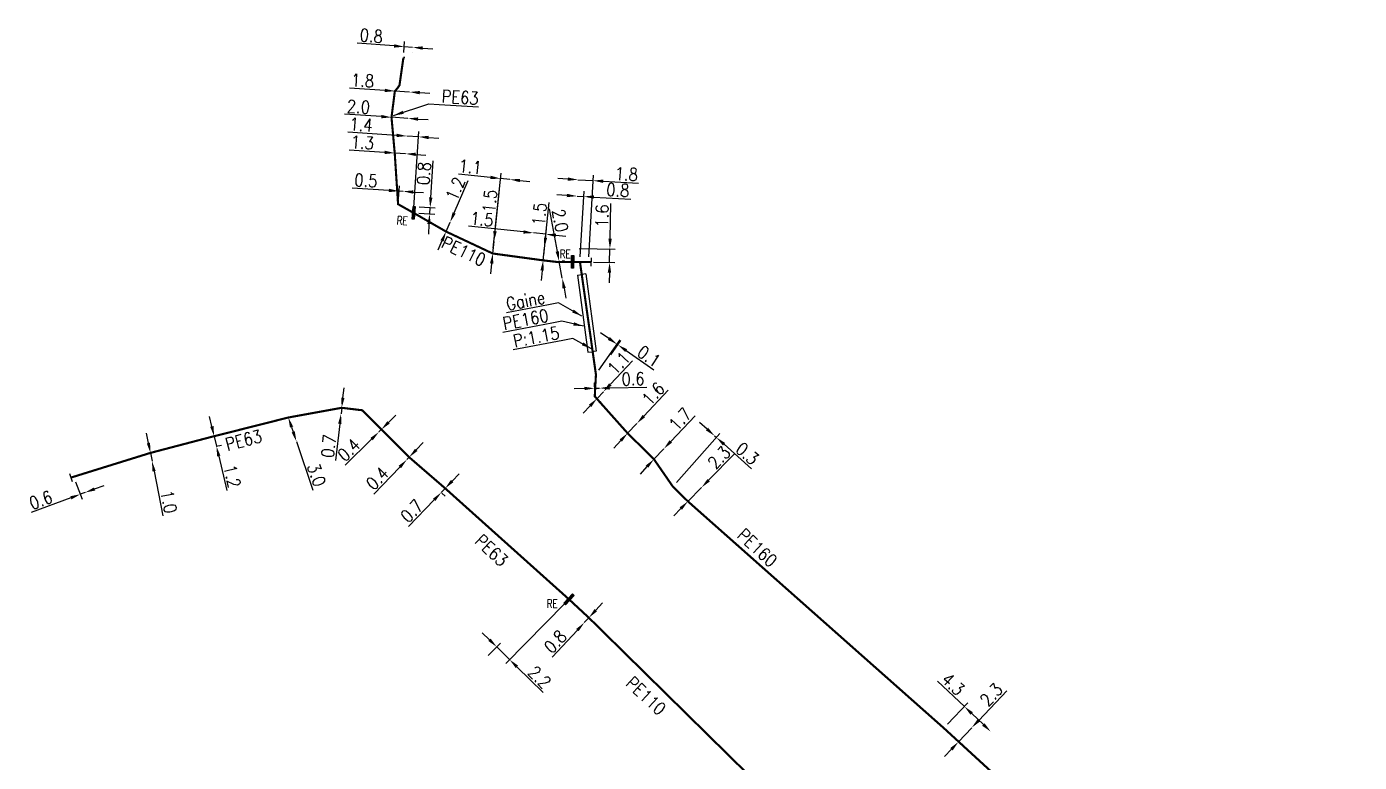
# Model space of a CAD drawing. Header units: millimetres. Extents: x 115427 to 116008, y 128996 to 129983.
# Drawn here: x 115842.3 to 116000.1, y 129697 to 129784.1 of the extents above; entities that cross this region are included whole.
import ezdxf
from ezdxf.enums import TextEntityAlignment as Align

# ---------------------------------------------------------------- set-up
doc = ezdxf.new("R2010")
doc.units = ezdxf.units.MM
doc.header["$PDMODE"] = 34
for name, pattern in [('L_25_AP', [2000, 1000, 1000]), ('L_25_PE', [2000, 1000, 1000]), ('L_RAC_PE', [3.5, 2, -1.5])]:
    doc.linetypes.add(name, pattern=pattern)
doc.layers.get('0').update_dxf_attribs({"linetype": 'CONTINUOUS'})
doc.layers.get('Defpoints').update_dxf_attribs({"linetype": 'CONTINUOUS'})
for name, color, linetype in [('L_150', 1, 'CONTINUOUS'), ('L_340', 7, 'CONTINUOUS'), ('L_400', 7, 'CONTINUOUS')]:
    doc.layers.add(name, color=color, linetype=linetype)
doc.layers.add('L_170', color=7, linetype='CONTINUOUS', plot=False)
doc.styles.get("Standard").update_dxf_attribs({"font": 'romans.shx', "width": 0.85})
doc.dimstyles.get("Standard").update_dxf_attribs({"dimtxt": 1.5, "dimasz": 1.2, "dimexe": 0.625, "dimexo": 0.625, "dimgap": 0.25, "dimtad": 1, "dimdec": 1, "dimzin": 0, "dimdsep": 46, "dimtxsty": 'Standard', "dimcen": -0.5, "dimadec": 0, "dimazin": 0, "dimtfac": 1, "dimtdec": 1, "dimtmove": 0, "dimatfit": 3, "dimfxl": 0, "dimtolj": 1, "dimtzin": 0, "dimarcsym": 0})

# ---------------------------------------------------------------- blocks, each defined once
blk = doc.blocks.new('*D53')
at = {"layer": 'Defpoints', "color": 0, "linetype": 'Continuous', "transparency": 16777216}
for p in [(115908.88, 129714.11), (115908.34, 129713.53), (115908.34, 129713.53)]:
    blk.add_point(p, dxfattribs=at)
at = {"layer": 'L_150', "color": 0, "linetype": 'Continuous', "lineweight": -2, "transparency": 16777216}
for p, q in [((115909.7, 129715), (115910.51, 129715.88)), ((115908.88, 129714.11), (115908.34, 129713.53)), ((115907.52, 129712.65), (115904.55, 129709.44))]:
    blk.add_line(p, q, dxfattribs=at)
at = {"layer": 'L_150', "color": 0, "linetype": 'Continuous', "transparency": 16777216}
for points in [[(115909.55, 129715.13), (115909.84, 129714.86), (115908.88, 129714.11)], [(115907.38, 129712.78), (115907.67, 129712.51), (115908.34, 129713.53)]]:
    blk.add_solid(points, dxfattribs=at)
at = {"layer": 'L_150', "color": 0, "linetype": 'Continuous', "transparency": 16777216, "insert": (115904.9, 129711.28), "char_height": 1.5, "attachment_point": 5, "rotation": 47.2244}
blk.add_mtext('\\A1;0.8', dxfattribs=at)
blk = doc.blocks.new('*D54')
at = {"layer": 'Defpoints', "color": 0, "linetype": 'Continuous', "transparency": 16777216}
for p in [(115906.53, 129716.29), (115897.97, 129710.66), (115896.52, 129709.19)]:
    blk.add_point(p, dxfattribs=at)
at = {"layer": 'L_340', "color": 0, "linetype": 'Continuous', "lineweight": -2, "transparency": 16777216}
for p, q in [((115906.09, 129715.85), (115899.06, 129708.7)), ((115897.11, 129711.5), (115896.26, 129712.34)), ((115896.96, 129709.63), (115898.41, 129711.1)), ((115897.97, 129710.66), (115899.5, 129709.15)), ((115900.36, 129708.31), (115903.47, 129705.24))]:
    blk.add_line(p, q, dxfattribs=at)
at = {"layer": 'L_340', "color": 0, "linetype": 'Continuous', "transparency": 16777216}
for points in [[(115897.25, 129711.64), (115896.97, 129711.36), (115897.97, 129710.66)], [(115900.5, 129708.45), (115900.22, 129708.16), (115899.5, 129709.15)]]:
    blk.add_solid(points, dxfattribs=at)
at = {"layer": 'L_340', "color": 0, "linetype": 'Continuous', "transparency": 16777216, "insert": (115903.04, 129707.07), "char_height": 1.5, "attachment_point": 5, "rotation": 315.4621}
blk.add_mtext('\\A1;2.2', dxfattribs=at)
blk = doc.blocks.new('*D55')
at = {"layer": 'Defpoints', "color": 0, "linetype": 'Continuous', "transparency": 16777216}
for p in [(115891.87, 129729.43), (115891.01, 129729.3), (115891.4, 129728.94)]:
    blk.add_point(p, dxfattribs=at)
at = {"layer": 'L_150', "color": 0, "linetype": 'Continuous', "lineweight": -2, "transparency": 16777216}
for p, q in [((115892.7, 129730.3), (115893.53, 129731.16)), ((115891.87, 129729.43), (115891.4, 129728.94)), ((115890.57, 129728.07), (115887.54, 129724.91)), ((115891.47, 129728.87), (115891.85, 129728.51))]:
    blk.add_line(p, q, dxfattribs=at)
at = {"layer": 'L_150', "color": 0, "linetype": 'Continuous', "transparency": 16777216}
for points in [[(115892.55, 129730.44), (115892.84, 129730.16), (115891.87, 129729.43)], [(115890.42, 129728.21), (115890.71, 129727.93), (115891.4, 129728.94)]]:
    blk.add_solid(points, dxfattribs=at)
at = {"layer": 'L_150', "color": 0, "linetype": 'Continuous', "transparency": 16777216, "insert": (115887.92, 129726.75), "char_height": 1.5, "attachment_point": 5, "rotation": 46.2717}
blk.add_mtext('\\A1;0.7', dxfattribs=at)
blk = doc.blocks.new('*D56')
at = {"layer": 'Defpoints', "color": 0, "linetype": 'Continuous', "transparency": 16777216}
for p in [(115887.33, 129732.83), (115887.33, 129732.83), (115887.6, 129733.12)]:
    blk.add_point(p, dxfattribs=at)
at = {"layer": 'L_150', "color": 0, "linetype": 'Continuous', "lineweight": -2, "transparency": 16777216}
for p, q in [((115888.43, 129733.99), (115889.26, 129734.85)), ((115887.6, 129733.12), (115887.33, 129732.83)), ((115886.5, 129731.96), (115883.43, 129728.76))]:
    blk.add_line(p, q, dxfattribs=at)
at = {"layer": 'L_150', "color": 0, "linetype": 'Continuous', "transparency": 16777216}
for points in [[(115888.29, 129734.12), (115888.58, 129733.85), (115887.6, 129733.12)], [(115886.35, 129732.1), (115886.64, 129731.82), (115887.33, 129732.83)]]:
    blk.add_solid(points, dxfattribs=at)
at = {"layer": 'L_150', "color": 0, "linetype": 'Continuous', "transparency": 16777216, "insert": (115883.83, 129730.62), "char_height": 1.5, "attachment_point": 5, "rotation": 46.2717}
blk.add_mtext('\\A1;0.4', dxfattribs=at)
blk = doc.blocks.new('*D57')
at = {"layer": 'Defpoints', "color": 0, "linetype": 'Continuous', "transparency": 16777216}
for p in [(115882.73, 129737.98), (115884.02, 129736.11), (115884.02, 129736.11)]:
    blk.add_point(p, dxfattribs=at)
at = {"layer": 'L_150', "color": 0, "linetype": 'Continuous', "lineweight": -2, "transparency": 16777216}
for p, q in [((115883.17, 129737.53), (115884.74, 129735.95)), ((115885.15, 129737.24), (115886.01, 129738.08)), ((115884.3, 129736.39), (115884.02, 129736.11)), ((115883.16, 129735.27), (115880.01, 129732.16))]:
    blk.add_line(p, q, dxfattribs=at)
at = {"layer": 'L_150', "color": 0, "linetype": 'Continuous', "transparency": 16777216}
for points in [[(115885.01, 129737.38), (115885.29, 129737.1), (115884.3, 129736.39)], [(115883.02, 129735.41), (115883.3, 129735.13), (115884.02, 129736.11)]]:
    blk.add_solid(points, dxfattribs=at)
at = {"layer": 'L_150', "color": 0, "linetype": 'Continuous', "transparency": 16777216, "insert": (115880.46, 129734), "char_height": 1.5, "attachment_point": 5, "rotation": 44.6458}
blk.add_mtext('\\A1;0.4', dxfattribs=at)
blk = doc.blocks.new('*D58')
at = {"layer": 'Defpoints', "color": 0, "linetype": 'Continuous', "transparency": 16777216}
for p in [(115873.29, 129737.82), (115874.25, 129734.98), (115874.25, 129734.98)]:
    blk.add_point(p, dxfattribs=at)
at = {"layer": 'L_150', "color": 0, "linetype": 'Continuous', "lineweight": -2, "transparency": 16777216}
for p, q in [((115873.68, 129736.69), (115873.87, 129736.12)), ((115874.25, 129734.98), (115876.2, 129729.22))]:
    blk.add_line(p, q, dxfattribs=at)
at = {"layer": 'L_150', "color": 0, "linetype": 'Continuous', "transparency": 16777216}
for points in [[(115873.87, 129736.75), (115873.49, 129736.62), (115873.29, 129737.82)], [(115874.06, 129736.18), (115873.68, 129736.06), (115874.25, 129734.98)]]:
    blk.add_solid(points, dxfattribs=at)
at = {"layer": 'L_150', "color": 0, "linetype": 'Continuous', "transparency": 16777216, "insert": (115876.64, 129731.04), "char_height": 1.5, "attachment_point": 5, "rotation": 288.6732}
blk.add_mtext('\\A1;3.0', dxfattribs=at)
blk = doc.blocks.new('*D59')
at = {"layer": 'Defpoints', "color": 0, "linetype": 'Continuous', "transparency": 16777216}
for p in [(115863.86, 129735.44), (115864.13, 129734.27), (115864.78, 129734.42)]:
    blk.add_point(p, dxfattribs=at)
at = {"layer": 'L_150', "color": 0, "linetype": 'Continuous', "lineweight": -2, "transparency": 16777216}
for p, q in [((115864.24, 129736.76), (115863.97, 129737.93)), ((115864.46, 129735.58), (115865.12, 129735.73)), ((115864.51, 129735.59), (115864.78, 129734.42)), ((115864.74, 129734.41), (115865.39, 129734.56)), ((115865.05, 129733.25), (115866, 129729.17))]:
    blk.add_line(p, q, dxfattribs=at)
at = {"layer": 'L_150', "color": 0, "linetype": 'Continuous', "transparency": 16777216}
for points in [[(115864.43, 129736.81), (115864.04, 129736.72), (115864.51, 129735.59)], [(115865.25, 129733.3), (115864.86, 129733.21), (115864.78, 129734.42)]]:
    blk.add_solid(points, dxfattribs=at)
at = {"layer": 'L_150', "color": 0, "linetype": 'Continuous', "transparency": 16777216, "insert": (115866.64, 129730.86), "char_height": 1.5, "attachment_point": 5, "rotation": 283.1096}
blk.add_mtext('\\A1;1.2', dxfattribs=at)
blk = doc.blocks.new('*D60')
at = {"layer": 'Defpoints', "color": 0, "linetype": 'Continuous', "transparency": 16777216}
for p in [(115856.96, 129733.63), (115857.15, 129732.65), (115857.15, 129732.65)]:
    blk.add_point(p, dxfattribs=at)
at = {"layer": 'L_150', "color": 0, "linetype": 'Continuous', "lineweight": -2, "transparency": 16777216}
for p, q in [((115856.72, 129734.8), (115856.49, 129735.98)), ((115856.96, 129733.63), (115857.15, 129732.65)), ((115857.39, 129731.47), (115858.44, 129726.19))]:
    blk.add_line(p, q, dxfattribs=at)
at = {"layer": 'L_150', "color": 0, "linetype": 'Continuous', "transparency": 16777216}
for points in [[(115856.92, 129734.84), (115856.53, 129734.76), (115856.96, 129733.63)], [(115857.58, 129731.51), (115857.19, 129731.43), (115857.15, 129732.65)]]:
    blk.add_solid(points, dxfattribs=at)
at = {"layer": 'L_150', "color": 0, "linetype": 'Continuous', "transparency": 16777216, "insert": (115859.13, 129727.85), "char_height": 1.5, "attachment_point": 5, "rotation": 281.3119}
blk.add_mtext('\\A1;1.0', dxfattribs=at)
blk = doc.blocks.new('*D61')
at = {"layer": 'Defpoints', "color": 0, "linetype": 'Continuous', "transparency": 16777216}
for p in [(115923.77, 129735.65), (115923.77, 129735.65), (115918.83, 129729.64)]:
    blk.add_point(p, dxfattribs=at)
at = {"layer": 'L_150', "color": 0, "linetype": 'Continuous', "lineweight": -2, "transparency": 16777216}
for p, q in [((115922.88, 129736.45), (115921.98, 129737.24)), ((115919.25, 129730.11), (115924.41, 129735.92)), ((115923.77, 129735.65), (115924, 129735.45)), ((115924.89, 129734.65), (115928.16, 129731.75))]:
    blk.add_line(p, q, dxfattribs=at)
at = {"layer": 'L_150', "color": 0, "linetype": 'Continuous', "transparency": 16777216}
for points in [[(115923.01, 129736.6), (115922.74, 129736.3), (115923.77, 129735.65)], [(115925.03, 129734.8), (115924.76, 129734.5), (115924, 129735.45)]]:
    blk.add_solid(points, dxfattribs=at)
at = {"layer": 'L_150', "color": 0, "linetype": 'Continuous', "transparency": 16777216, "insert": (115927.64, 129733.55), "char_height": 1.5, "attachment_point": 5, "rotation": 318.362}
blk.add_mtext('\\A1;0.3', dxfattribs=at)
blk = doc.blocks.new('*D62')
at = {"layer": 'Defpoints', "color": 0, "linetype": 'Continuous', "transparency": 16777216}
for p in [(115922.22, 129729.53), (115922.22, 129729.53), (115920.61, 129727.89)]:
    blk.add_point(p, dxfattribs=at)
at = {"layer": 'L_150', "color": 0, "linetype": 'Continuous', "lineweight": -2, "transparency": 16777216}
for p, q in [((115923.06, 129730.39), (115926.13, 129733.51)), ((115920.61, 129727.89), (115922.22, 129729.53)), ((115919.77, 129727.04), (115918.93, 129726.18))]:
    blk.add_line(p, q, dxfattribs=at)
at = {"layer": 'L_150', "color": 0, "linetype": 'Continuous', "transparency": 16777216}
for points in [[(115922.92, 129730.53), (115923.21, 129730.25), (115922.22, 129729.53)], [(115919.63, 129727.18), (115919.92, 129726.9), (115920.61, 129727.89)]]:
    blk.add_solid(points, dxfattribs=at)
at = {"layer": 'L_150', "color": 0, "linetype": 'Continuous', "transparency": 16777216, "insert": (115924.3, 129733.08), "char_height": 1.5, "attachment_point": 5, "rotation": 45.5428}
blk.add_mtext('\\A1;2.3', dxfattribs=at)
blk = doc.blocks.new('*D63')
at = {"layer": 'Defpoints', "color": 0, "linetype": 'Continuous', "transparency": 16777216}
for p in [(115950.92, 129701.04), (115956.47, 129700.63), (115956.47, 129700.63)]:
    blk.add_point(p, dxfattribs=at)
at = {"layer": 'L_150', "color": 0, "linetype": 'Continuous', "lineweight": -2, "transparency": 16777216}
for p, q in [((115953.35, 129703.6), (115950.18, 129706.61)), ((115951.35, 129701.49), (115953.78, 129704.05)), ((115955.6, 129701.46), (115954.22, 129702.77))]:
    blk.add_line(p, q, dxfattribs=at)
at = {"layer": 'L_150', "color": 0, "linetype": 'Continuous', "transparency": 16777216}
for points in [[(115954.36, 129702.91), (115954.08, 129702.62), (115953.35, 129703.6)], [(115955.74, 129701.61), (115955.46, 129701.32), (115956.47, 129700.63)]]:
    blk.add_solid(points, dxfattribs=at)
at = {"layer": 'L_150', "color": 0, "linetype": 'Continuous', "transparency": 16777216, "insert": (115952.02, 129706.24), "char_height": 1.5, "attachment_point": 5, "rotation": 316.4814}
blk.add_mtext('\\A1;4.3', dxfattribs=at)
blk = doc.blocks.new('*D64')
at = {"layer": 'Defpoints', "color": 0, "linetype": 'Continuous', "transparency": 16777216}
for p in [(115950.92, 129701.04), (115954.23, 129701.09), (115954.23, 129701.09)]:
    blk.add_point(p, dxfattribs=at)
at = {"layer": 'L_150', "color": 0, "linetype": 'Continuous', "lineweight": -2, "transparency": 16777216}
for p, q in [((115955.05, 129701.96), (115958.36, 129705.46)), ((115952.65, 129699.41), (115954.23, 129701.09)), ((115951.38, 129700.61), (115953.1, 129698.98)), ((115951.82, 129698.54), (115951, 129697.67))]:
    blk.add_line(p, q, dxfattribs=at)
at = {"layer": 'L_150', "color": 0, "linetype": 'Continuous', "transparency": 16777216}
for points in [[(115954.9, 129702.09), (115955.2, 129701.82), (115954.23, 129701.09)], [(115951.68, 129698.68), (115951.97, 129698.4), (115952.65, 129699.41)]]:
    blk.add_solid(points, dxfattribs=at)
at = {"layer": 'L_150', "color": 0, "linetype": 'Continuous', "transparency": 16777216, "insert": (115956.54, 129705), "char_height": 1.5, "attachment_point": 5, "rotation": 46.6394}
blk.add_mtext('\\A1;2.3', dxfattribs=at)
blk = doc.blocks.new('*D68')
at = {"layer": 'Defpoints', "color": 0, "linetype": 'Continuous', "transparency": 16777216}
for p in [(115879.61, 129738.97), (115879.53, 129738.27), (115879.53, 129738.27)]:
    blk.add_point(p, dxfattribs=at)
at = {"layer": 'L_150', "color": 0, "linetype": 'Continuous', "lineweight": -2, "transparency": 16777216}
for p, q in [((115879.75, 129740.16), (115879.89, 129741.35)), ((115879.61, 129738.97), (115879.53, 129738.27)), ((115879.39, 129737.08), (115878.88, 129732.74))]:
    blk.add_line(p, q, dxfattribs=at)
at = {"layer": 'L_150', "color": 0, "linetype": 'Continuous', "transparency": 16777216}
for points in [[(115879.55, 129740.18), (115879.95, 129740.14), (115879.61, 129738.97)], [(115879.19, 129737.1), (115879.59, 129737.06), (115879.53, 129738.27)]]:
    blk.add_solid(points, dxfattribs=at)
at = {"layer": 'L_150', "color": 0, "linetype": 'Continuous', "transparency": 16777216, "insert": (115878.07, 129734.43), "char_height": 1.5, "attachment_point": 5, "rotation": 83.2974}
blk.add_mtext('\\A1;0.7', dxfattribs=at)
blk = doc.blocks.new('L_340_21')
at = {"linetype": 'Continuous'}
blk.add_hatch(color=0, dxfattribs=at).paths.add_polyline_path([(0.125, 0.75), (-0.125, 0.75), (-0.125, -0.75), (0.125, -0.75)])
at = {"color": 0, "linetype": 'Continuous'}
blk.add_lwpolyline([(-0.125, 0.75), (0.125, 0.75), (0.125, -0.75), (-0.125, -0.75)], close=True, dxfattribs=at)
at = {"color": 0, "linetype": 'Continuous', "width": 0.75}
for tag, height, flags, p in [('RE', 1, 8, (0, 2)), ('DEF_LEG', 1.2, 3, (0, -5)), ('DEF_COUP', 1.2, 3, (0, -7.5)), ('DEF_TYPE', 1.2, 3, (0, -10))]:
    blk.add_attdef(tag, text='', height=height, dxfattribs=dict(at, flags=flags)).set_placement(p, align=Align.MIDDLE)
blk = doc.blocks.new('*D70')
at = {"layer": 'Defpoints', "color": 0, "linetype": 'Continuous', "transparency": 16777216}
for p in [(115917.76, 129734.11), (115917.76, 129734.11), (115916.59, 129732.88)]:
    blk.add_point(p, dxfattribs=at)
at = {"layer": 'L_150', "color": 0, "linetype": 'Continuous', "lineweight": -2, "transparency": 16777216}
for p, q in [((115918.58, 129734.98), (115921.46, 129738.03)), ((115916.59, 129732.88), (115917.76, 129734.11)), ((115915.76, 129732.01), (115914.94, 129731.13))]:
    blk.add_line(p, q, dxfattribs=at)
at = {"layer": 'L_150', "color": 0, "linetype": 'Continuous', "transparency": 16777216}
for points in [[(115918.43, 129735.12), (115918.73, 129734.85), (115917.76, 129734.11)], [(115915.62, 129732.14), (115915.91, 129731.87), (115916.59, 129732.88)]]:
    blk.add_solid(points, dxfattribs=at)
at = {"layer": 'L_150', "color": 0, "linetype": 'Continuous', "transparency": 16777216, "insert": (115919.7, 129737.63), "char_height": 1.5, "attachment_point": 5, "rotation": 46.6048}
blk.add_mtext('\\A1;1.7', dxfattribs=at)
blk = doc.blocks.new('*D71')
at = {"layer": 'Defpoints', "color": 0, "linetype": 'Continuous', "transparency": 16777216}
for p in [(115913.47, 129735.96), (115914.57, 129737.12), (115914.57, 129737.12)]:
    blk.add_point(p, dxfattribs=at)
at = {"layer": 'L_150', "color": 0, "linetype": 'Continuous', "lineweight": -2, "transparency": 16777216}
for p, q in [((115915.4, 129737.99), (115918.28, 129741.04)), ((115913.47, 129735.96), (115914.57, 129737.12)), ((115912.65, 129735.09), (115911.83, 129734.21))]:
    blk.add_line(p, q, dxfattribs=at)
at = {"layer": 'L_150', "color": 0, "linetype": 'Continuous', "transparency": 16777216}
for points in [[(115915.25, 129738.13), (115915.54, 129737.85), (115914.57, 129737.12)], [(115912.51, 129735.22), (115912.8, 129734.95), (115913.47, 129735.96)]]:
    blk.add_solid(points, dxfattribs=at)
at = {"layer": 'L_150', "color": 0, "linetype": 'Continuous', "transparency": 16777216, "insert": (115916.52, 129740.64), "char_height": 1.5, "attachment_point": 5, "rotation": 46.6048}
blk.add_mtext('\\A1;1.6', dxfattribs=at)
blk = doc.blocks.new('*D72')
at = {"layer": 'Defpoints', "color": 0, "linetype": 'Continuous', "transparency": 16777216}
for p in [(115910.6, 129740.87), (115910.6, 129740.87), (115909.58, 129740.32)]:
    blk.add_point(p, dxfattribs=at)
at = {"layer": 'L_150', "color": 0, "linetype": 'Continuous', "lineweight": -2, "transparency": 16777216}
for p, q in [((115911.43, 129741.75), (115914.06, 129744.53)), ((115909.85, 129740.07), (115910.6, 129740.87)), ((115909.02, 129739.2), (115908.2, 129738.33)), ((115910.04, 129739.89), (115910.3, 129739.64))]:
    blk.add_line(p, q, dxfattribs=at)
at = {"layer": 'L_150', "color": 0, "linetype": 'Continuous', "transparency": 16777216}
for points in [[(115911.28, 129741.88), (115911.57, 129741.61), (115910.6, 129740.87)], [(115908.88, 129739.34), (115909.17, 129739.06), (115909.85, 129740.07)]]:
    blk.add_solid(points, dxfattribs=at)
at = {"layer": 'L_150', "color": 0, "linetype": 'Continuous', "transparency": 16777216, "insert": (115912.43, 129744.26), "char_height": 1.5, "attachment_point": 5, "rotation": 46.6048}
blk.add_mtext('\\A1;1.1', dxfattribs=at)
blk = doc.blocks.new('*D73')
at = {"layer": 'Defpoints', "color": 0, "linetype": 'Continuous', "transparency": 16777216}
for p in [(115907.59, 129765.98), (115907.59, 129765.98), (115908.83, 129756.23)]:
    blk.add_point(p, dxfattribs=at)
at = {"layer": 'L_340', "color": 0, "linetype": 'Continuous', "lineweight": -2, "transparency": 16777216}
for p, q in [((115906.39, 129766.05), (115905.19, 129766.12)), ((115907.59, 129765.98), (115909.39, 129765.87)), ((115908.86, 129756.85), (115909.42, 129766.5)), ((115910.58, 129765.8), (115914.77, 129765.56))]:
    blk.add_line(p, q, dxfattribs=at)
at = {"layer": 'L_340', "color": 0, "linetype": 'Continuous', "transparency": 16777216}
for points in [[(115906.4, 129766.25), (115906.38, 129765.85), (115907.59, 129765.98)], [(115910.6, 129766), (115910.57, 129765.6), (115909.39, 129765.87)]]:
    blk.add_solid(points, dxfattribs=at)
at = {"layer": 'L_340', "color": 0, "linetype": 'Continuous', "transparency": 16777216, "insert": (115913.33, 129766.65), "char_height": 1.5, "attachment_point": 5, "rotation": 356.6893}
blk.add_mtext('\\A1;1.8', dxfattribs=at)
blk = doc.blocks.new('*D74')
at = {"layer": 'Defpoints', "color": 0, "linetype": 'Continuous', "transparency": 16777216}
for p in [(115902.34, 129759.67), (115902.34, 129759.67), (115903.47, 129756.43)]:
    blk.add_point(p, dxfattribs=at)
at = {"layer": 'L_150', "color": 0, "linetype": 'Continuous', "lineweight": -2, "transparency": 16777216}
for p, q in [((115901.15, 129759.79), (115894.63, 129760.46)), ((115903.79, 129759.52), (115902.34, 129759.67)), ((115903.53, 129757.05), (115903.85, 129760.15)), ((115904.98, 129759.4), (115906.17, 129759.28))]:
    blk.add_line(p, q, dxfattribs=at)
at = {"layer": 'L_150', "color": 0, "linetype": 'Continuous', "transparency": 16777216}
for points in [[(115901.17, 129759.99), (115901.13, 129759.6), (115902.34, 129759.67)], [(115905, 129759.6), (115904.96, 129759.2), (115903.79, 129759.52)]]:
    blk.add_solid(points, dxfattribs=at)
at = {"layer": 'L_150', "color": 0, "linetype": 'Continuous', "transparency": 16777216, "insert": (115896.21, 129761.3), "char_height": 1.5, "attachment_point": 5, "rotation": 354.1609}
blk.add_mtext('\\A1;1.5', dxfattribs=at)
blk = doc.blocks.new('*D75')
at = {"layer": 'Defpoints', "color": 0, "linetype": 'Continuous', "transparency": 16777216}
for p in [(115903.62, 129757.92), (115903.62, 129757.92), (115903.47, 129756.43)]:
    blk.add_point(p, dxfattribs=at)
at = {"layer": 'L_150', "color": 0, "linetype": 'Continuous', "lineweight": -2, "transparency": 16777216}
for p, q in [((115903.75, 129759.12), (115904.17, 129763.29)), ((115903.47, 129756.43), (115903.62, 129757.92)), ((115903.35, 129755.24), (115903.23, 129754.04))]:
    blk.add_line(p, q, dxfattribs=at)
at = {"layer": 'L_150', "color": 0, "linetype": 'Continuous', "transparency": 16777216}
for points in [[(115903.55, 129759.14), (115903.94, 129759.1), (115903.62, 129757.92)], [(115903.15, 129755.26), (115903.55, 129755.22), (115903.47, 129756.43)]]:
    blk.add_solid(points, dxfattribs=at)
at = {"layer": 'L_150', "color": 0, "linetype": 'Continuous', "transparency": 16777216, "insert": (115903.02, 129761.9), "char_height": 1.5, "attachment_point": 5, "rotation": 84.1609}
blk.add_mtext('\\A1;1.5', dxfattribs=at)
blk = doc.blocks.new('*D76')
at = {"layer": 'Defpoints', "color": 0, "linetype": 'Continuous', "transparency": 16777216}
for p in [(115907.12, 129757.86), (115911.37, 129757.78), (115908.83, 129756.23)]:
    blk.add_point(p, dxfattribs=at)
at = {"layer": 'L_340', "color": 0, "linetype": 'Continuous', "lineweight": -2, "transparency": 16777216}
for p, q in [((115911.4, 129758.98), (115911.47, 129763.17)), ((115907.74, 129757.85), (115912, 129757.77)), ((115911.34, 129756.18), (115911.37, 129757.78)), ((115909.45, 129756.22), (115911.97, 129756.17)), ((115911.32, 129754.98), (115911.3, 129753.78))]:
    blk.add_line(p, q, dxfattribs=at)
at = {"layer": 'L_340', "color": 0, "linetype": 'Continuous', "transparency": 16777216}
for points in [[(115911.2, 129758.99), (115911.6, 129758.98), (115911.37, 129757.78)], [(115911.12, 129754.99), (115911.52, 129754.98), (115911.34, 129756.18)]]:
    blk.add_solid(points, dxfattribs=at)
at = {"layer": 'L_340', "color": 0, "linetype": 'Continuous', "transparency": 16777216, "insert": (115910.45, 129761.69), "char_height": 1.5, "attachment_point": 5, "rotation": 88.9531}
blk.add_mtext('\\A1;1.6', dxfattribs=at)
blk = doc.blocks.new('*D77')
at = {"layer": 'Defpoints', "color": 0, "linetype": 'Continuous', "transparency": 16777216}
for p in [(115899.52, 129766.01), (115899.52, 129766.01), (115897.5, 129757.24)]:
    blk.add_point(p, dxfattribs=at)
at = {"layer": 'L_150', "color": 0, "linetype": 'Continuous', "lineweight": -2, "transparency": 16777216}
for p, q in [((115897.24, 129766.25), (115893.43, 129766.65)), ((115897.56, 129757.86), (115898.49, 129766.75)), ((115899.52, 129766.01), (115898.43, 129766.12)), ((115900.72, 129765.88), (115901.91, 129765.76))]:
    blk.add_line(p, q, dxfattribs=at)
at = {"layer": 'L_150', "color": 0, "linetype": 'Continuous', "transparency": 16777216}
for points in [[(115897.26, 129766.45), (115897.21, 129766.05), (115898.43, 129766.12)], [(115900.74, 129766.08), (115900.7, 129765.69), (115899.52, 129766.01)]]:
    blk.add_solid(points, dxfattribs=at)
at = {"layer": 'L_150', "color": 0, "linetype": 'Continuous', "transparency": 16777216, "insert": (115894.84, 129767.51), "char_height": 1.5, "attachment_point": 5, "rotation": 354.0036}
blk.add_mtext('\\A1;1.1', dxfattribs=at)
blk = doc.blocks.new('*D78')
at = {"layer": 'Defpoints', "color": 0, "linetype": 'Continuous', "transparency": 16777216}
for p in [(115897.65, 129758.68), (115897.65, 129758.68), (115897.5, 129757.24)]:
    blk.add_point(p, dxfattribs=at)
at = {"layer": 'L_150', "color": 0, "linetype": 'Continuous', "lineweight": -2, "transparency": 16777216}
for p, q in [((115897.77, 129759.88), (115898.29, 129764.83)), ((115897.5, 129757.24), (115897.65, 129758.68)), ((115898.27, 129758.62), (115898.27, 129758.62)), ((115898.12, 129757.18), (115898.12, 129757.18)), ((115897.37, 129756.05), (115897.25, 129754.85))]:
    blk.add_line(p, q, dxfattribs=at)
at = {"layer": 'L_150', "color": 0, "linetype": 'Continuous', "transparency": 16777216}
for points in [[(115897.57, 129759.9), (115897.97, 129759.86), (115897.65, 129758.68)], [(115897.17, 129756.07), (115897.57, 129756.03), (115897.5, 129757.24)]]:
    blk.add_solid(points, dxfattribs=at)
at = {"layer": 'L_150', "color": 0, "linetype": 'Continuous', "transparency": 16777216, "insert": (115897.14, 129763.45), "char_height": 1.5, "attachment_point": 5, "rotation": 84.0036}
blk.add_mtext('\\A1;1.5', dxfattribs=at)
blk = doc.blocks.new('*D79')
at = {"layer": 'Defpoints', "color": 0, "linetype": 'Continuous', "transparency": 16777216}
for p in [(115892.45, 129760.94), (115892.45, 129760.94), (115891.97, 129759.84)]:
    blk.add_point(p, dxfattribs=at)
at = {"layer": 'L_150', "color": 0, "linetype": 'Continuous', "lineweight": -2, "transparency": 16777216}
for p, q in [((115892.93, 129762.04), (115894.6, 129765.89)), ((115891.97, 129759.84), (115892.45, 129760.94)), ((115891.49, 129758.74), (115891.01, 129757.64))]:
    blk.add_line(p, q, dxfattribs=at)
at = {"layer": 'L_150', "color": 0, "linetype": 'Continuous', "transparency": 16777216}
for points in [[(115892.74, 129762.12), (115893.11, 129761.96), (115892.45, 129760.94)], [(115891.31, 129758.82), (115891.68, 129758.66), (115891.97, 129759.84)]]:
    blk.add_solid(points, dxfattribs=at)
at = {"layer": 'L_150', "color": 0, "linetype": 'Continuous', "transparency": 16777216, "insert": (115893.08, 129764.91), "char_height": 1.5, "attachment_point": 5, "rotation": 66.5145}
blk.add_mtext('\\A1;1.2', dxfattribs=at)
blk = doc.blocks.new('*D80')
at = {"layer": 'Defpoints', "color": 0, "linetype": 'Continuous', "transparency": 16777216}
for p in [(115887.32, 129771.15), (115887.32, 129771.15), (115888.13, 129762.05)]:
    blk.add_point(p, dxfattribs=at)
at = {"layer": 'L_340', "color": 0, "linetype": 'Continuous', "lineweight": -2, "transparency": 16777216}
for p, q in [((115886.12, 129771.23), (115880.32, 129771.6)), ((115888.72, 129771.06), (115887.32, 129771.15)), ((115888.17, 129762.67), (115888.76, 129771.68)), ((115889.91, 129770.98), (115891.11, 129770.9))]:
    blk.add_line(p, q, dxfattribs=at)
at = {"layer": 'L_340', "color": 0, "linetype": 'Continuous', "transparency": 16777216}
for points in [[(115886.13, 129771.43), (115886.11, 129771.03), (115887.32, 129771.15)], [(115889.93, 129771.18), (115889.9, 129770.78), (115888.72, 129771.06)]]:
    blk.add_solid(points, dxfattribs=at)
at = {"layer": 'L_340', "color": 0, "linetype": 'Continuous', "transparency": 16777216, "insert": (115881.91, 129772.5), "char_height": 1.5, "attachment_point": 5, "rotation": 356.2902}
blk.add_mtext('\\A1;1.4', dxfattribs=at)
blk = doc.blocks.new('*D81')
at = {"layer": 'Defpoints', "color": 0, "linetype": 'Continuous', "transparency": 16777216}
for p in [(115888.18, 129762.8), (115890.08, 129762.67), (115888.13, 129762.05)]:
    blk.add_point(p, dxfattribs=at)
at = {"layer": 'L_340', "color": 0, "linetype": 'Continuous', "lineweight": -2, "transparency": 16777216}
for p, q in [((115890.16, 129763.87), (115890.44, 129768.23)), ((115888.8, 129762.76), (115890.7, 129762.63)), ((115890.03, 129761.93), (115890.08, 129762.67)), ((115888.76, 129762.01), (115890.66, 129761.89)), ((115889.95, 129760.73), (115889.88, 129759.53))]:
    blk.add_line(p, q, dxfattribs=at)
at = {"layer": 'L_340', "color": 0, "linetype": 'Continuous', "transparency": 16777216}
for points in [[(115889.96, 129763.88), (115890.36, 129763.86), (115890.08, 129762.67)], [(115889.75, 129760.74), (115890.15, 129760.72), (115890.03, 129761.93)]]:
    blk.add_solid(points, dxfattribs=at)
at = {"layer": 'L_340', "color": 0, "linetype": 'Continuous', "transparency": 16777216, "insert": (115889.34, 129766.72), "char_height": 1.5, "attachment_point": 5, "rotation": 86.2902}
blk.add_mtext('\\A1;0.8', dxfattribs=at)
blk = doc.blocks.new('*D82')
at = {"layer": 'Defpoints', "color": 0, "linetype": 'Continuous', "transparency": 16777216}
for p in [(115886.89, 129764.6), (115886.89, 129764.6), (115886.29, 129763.08)]:
    blk.add_point(p, dxfattribs=at)
at = {"layer": 'L_150', "color": 0, "linetype": 'Continuous', "lineweight": -2, "transparency": 16777216}
for p, q in [((115885.2, 129764.71), (115880.84, 129764.99)), ((115886.34, 129763.7), (115886.44, 129765.26)), ((115886.89, 129764.6), (115886.4, 129764.63)), ((115888.09, 129764.52), (115889.29, 129764.45))]:
    blk.add_line(p, q, dxfattribs=at)
at = {"layer": 'L_150', "color": 0, "linetype": 'Continuous', "transparency": 16777216}
for points in [[(115885.21, 129764.91), (115885.19, 129764.51), (115886.4, 129764.63)], [(115888.1, 129764.72), (115888.08, 129764.32), (115886.89, 129764.6)]]:
    blk.add_solid(points, dxfattribs=at)
at = {"layer": 'L_150', "color": 0, "linetype": 'Continuous', "transparency": 16777216, "insert": (115882.48, 129765.89), "char_height": 1.5, "attachment_point": 5, "rotation": 356.2902}
blk.add_mtext('\\A1;0.5', dxfattribs=at)
blk = doc.blocks.new('*D83')
at = {"layer": 'Defpoints', "color": 0, "linetype": 'Continuous', "transparency": 16777216}
for p in [(115885.89, 129769.14), (115887.18, 129769.05), (115887.18, 129769.05)]:
    blk.add_point(p, dxfattribs=at)
at = {"layer": 'L_150', "color": 0, "linetype": 'Continuous', "lineweight": -2, "transparency": 16777216}
for p, q in [((115884.69, 129769.22), (115880.51, 129769.49)), ((115887.18, 129769.05), (115885.89, 129769.14)), ((115888.38, 129768.98), (115889.58, 129768.9))]:
    blk.add_line(p, q, dxfattribs=at)
at = {"layer": 'L_150', "color": 0, "linetype": 'Continuous', "transparency": 16777216}
for points in [[(115884.7, 129769.42), (115884.68, 129769.02), (115885.89, 129769.14)], [(115888.39, 129769.18), (115888.37, 129768.78), (115887.18, 129769.05)]]:
    blk.add_solid(points, dxfattribs=at)
at = {"layer": 'L_150', "color": 0, "linetype": 'Continuous', "transparency": 16777216, "insert": (115882.06, 129770.39), "char_height": 1.5, "attachment_point": 5, "rotation": 356.2902}
blk.add_mtext('\\A1;1.3', dxfattribs=at)
blk = doc.blocks.new('*D84')
at = {"layer": 'Defpoints', "color": 0, "linetype": 'Continuous', "transparency": 16777216}
for p in [(115885.51, 129773.37), (115887.45, 129773.24), (115887.45, 129773.24)]:
    blk.add_point(p, dxfattribs=at)
at = {"layer": 'L_150', "color": 0, "linetype": 'Continuous', "lineweight": -2, "transparency": 16777216}
for p, q in [((115884.31, 129773.45), (115879.95, 129773.73)), ((115887.45, 129773.24), (115885.51, 129773.37)), ((115888.65, 129773.16), (115889.85, 129773.09))]:
    blk.add_line(p, q, dxfattribs=at)
at = {"layer": 'L_150', "color": 0, "linetype": 'Continuous', "transparency": 16777216}
for points in [[(115884.32, 129773.65), (115884.3, 129773.25), (115885.51, 129773.37)], [(115888.67, 129773.36), (115888.64, 129772.96), (115887.45, 129773.24)]]:
    blk.add_solid(points, dxfattribs=at)
at = {"layer": 'L_150', "color": 0, "linetype": 'Continuous', "transparency": 16777216, "insert": (115881.6, 129774.62), "char_height": 1.5, "attachment_point": 5, "rotation": 356.2902}
blk.add_mtext('\\A1;2.0', dxfattribs=at)
blk = doc.blocks.new('*D85')
at = {"layer": 'Defpoints', "color": 0, "linetype": 'Continuous', "transparency": 16777216}
for p in [(115885.91, 129776.48), (115887.66, 129776.36), (115887.66, 129776.36)]:
    blk.add_point(p, dxfattribs=at)
at = {"layer": 'L_150', "color": 0, "linetype": 'Continuous', "lineweight": -2, "transparency": 16777216}
for p, q in [((115884.71, 129776.55), (115880.53, 129776.83)), ((115887.66, 129776.36), (115885.91, 129776.48)), ((115888.85, 129776.29), (115890.05, 129776.21))]:
    blk.add_line(p, q, dxfattribs=at)
at = {"layer": 'L_150', "color": 0, "linetype": 'Continuous', "transparency": 16777216}
for points in [[(115884.73, 129776.75), (115884.7, 129776.35), (115885.91, 129776.48)], [(115888.87, 129776.49), (115888.84, 129776.09), (115887.66, 129776.36)]]:
    blk.add_solid(points, dxfattribs=at)
at = {"layer": 'L_150', "color": 0, "linetype": 'Continuous', "transparency": 16777216, "insert": (115882.09, 129777.73), "char_height": 1.5, "attachment_point": 5, "rotation": 356.2902}
blk.add_mtext('\\A1;1.8', dxfattribs=at)
blk = doc.blocks.new('*D86')
at = {"layer": 'Defpoints', "color": 0, "linetype": 'Continuous', "transparency": 16777216}
for p in [(115888.01, 129781.65), (115888.01, 129781.65), (115886.92, 129780.43)]:
    blk.add_point(p, dxfattribs=at)
at = {"layer": 'L_150', "color": 0, "linetype": 'Continuous', "lineweight": -2, "transparency": 16777216}
for p, q in [((115885.82, 129781.82), (115881.46, 129782.14)), ((115886.97, 129781.05), (115887.06, 129782.35)), ((115888.01, 129781.65), (115887.02, 129781.73)), ((115889.21, 129781.57), (115890.41, 129781.48)), ((115887.97, 129781.03), (115887.97, 129781.03))]:
    blk.add_line(p, q, dxfattribs=at)
at = {"layer": 'L_150', "color": 0, "linetype": 'Continuous', "transparency": 16777216}
for points in [[(115885.84, 129782.02), (115885.81, 129781.62), (115887.02, 129781.73)], [(115889.22, 129781.77), (115889.19, 129781.37), (115888.01, 129781.65)]]:
    blk.add_solid(points, dxfattribs=at)
at = {"layer": 'L_150', "color": 0, "linetype": 'Continuous', "transparency": 16777216, "insert": (115883.12, 129783.02), "char_height": 1.5, "attachment_point": 5, "rotation": 355.7858}
blk.add_mtext('\\A1;0.8', dxfattribs=at)
blk = doc.blocks.new('*D87')
at = {"layer": 'Defpoints', "color": 0, "linetype": 'Continuous', "transparency": 16777216}
for p in [(115912.31, 129746.43), (115911.13, 129744.74), (115909.72, 129742.9)]:
    blk.add_point(p, dxfattribs=at)
at = {"layer": 'L_150', "color": 0, "linetype": 'Continuous', "lineweight": -2, "transparency": 16777216}
for p, q in [((115910.07, 129743.41), (115912.59, 129747)), ((115911.24, 129747.18), (115910.26, 129747.86)), ((115911.48, 129745.25), (115912.67, 129746.94)), ((115912.23, 129746.49), (115912.31, 129746.43)), ((115913.29, 129745.75), (115916.58, 129743.45))]:
    blk.add_line(p, q, dxfattribs=at)
at = {"layer": 'L_150', "color": 0, "linetype": 'Continuous', "transparency": 16777216}
for points in [[(115911.36, 129747.34), (115911.13, 129747.01), (115912.23, 129746.49)], [(115913.41, 129745.91), (115913.18, 129745.58), (115912.31, 129746.43)]]:
    blk.add_solid(points, dxfattribs=at)
at = {"layer": 'L_150', "color": 0, "linetype": 'Continuous', "transparency": 16777216, "insert": (115916, 129745.07), "char_height": 1.5, "attachment_point": 5, "rotation": 325.0675}
blk.add_mtext('\\A1;0.1', dxfattribs=at)
blk = doc.blocks.new('*D88')
at = {"layer": 'Defpoints', "color": 0, "linetype": 'Continuous', "transparency": 16777216}
for p in [(115910.16, 129741.3), (115910.16, 129741.3), (115909.58, 129740.32)]:
    blk.add_point(p, dxfattribs=at)
at = {"layer": 'L_150', "color": 0, "linetype": 'Continuous', "lineweight": -2, "transparency": 16777216}
for p, q in [((115908.36, 129741.26), (115907.16, 129741.23)), ((115909.57, 129740.95), (115909.55, 129741.91)), ((115909.56, 129741.28), (115910.16, 129741.3)), ((115911.36, 129741.32), (115915.73, 129741.42))]:
    blk.add_line(p, q, dxfattribs=at)
at = {"layer": 'L_150', "color": 0, "linetype": 'Continuous', "transparency": 16777216}
for points in [[(115908.36, 129741.46), (115908.37, 129741.06), (115909.56, 129741.28)], [(115911.35, 129741.52), (115911.36, 129741.12), (115910.16, 129741.3)]]:
    blk.add_solid(points, dxfattribs=at)
at = {"layer": 'L_150', "color": 0, "linetype": 'Continuous', "transparency": 16777216, "insert": (115914.12, 129742.39), "char_height": 1.5, "attachment_point": 5, "rotation": 1.3007}
blk.add_mtext('\\A1;0.6', dxfattribs=at)
blk = doc.blocks.new('*D89')
at = {"layer": 'Defpoints', "color": 0, "linetype": 'Continuous', "transparency": 16777216}
for p in [(115905.1, 129756.24), (115905.73, 129754.33), (115905.73, 129754.33)]:
    blk.add_point(p, dxfattribs=at)
at = {"layer": 'L_150', "color": 0, "linetype": 'Continuous', "lineweight": -2, "transparency": 16777216}
for p, q in [((115905.15, 129757.47), (115904.21, 129762.52)), ((115905.73, 129754.33), (115905.37, 129756.29)), ((115905.71, 129756.36), (115905.98, 129756.41)), ((115905.95, 129753.15), (115906.17, 129751.97))]:
    blk.add_line(p, q, dxfattribs=at)
at = {"layer": 'L_150', "color": 0, "linetype": 'Continuous', "transparency": 16777216}
for points in [[(115905.34, 129757.51), (115904.95, 129757.44), (115905.37, 129756.29)], [(115906.15, 129753.18), (115905.75, 129753.11), (115905.73, 129754.33)]]:
    blk.add_solid(points, dxfattribs=at)
at = {"layer": 'L_150', "color": 0, "linetype": 'Continuous', "transparency": 16777216, "insert": (115905.48, 129761.15), "char_height": 1.5, "attachment_point": 5, "rotation": 280.5498}
blk.add_mtext('\\A1;2.0', dxfattribs=at)
blk = doc.blocks.new('L_340_07')
at = {"color": 0, "linetype": 'Continuous', "const_width": 0.25, "flags": 128}
blk.add_lwpolyline([(0, 0), (0.35, 0)], dxfattribs=at)
at = {"color": 0, "linetype": 'Continuous', "flags": 128}
blk.add_lwpolyline([(0.35, -0.5), (0.35, 0.5)], dxfattribs=at)
at = {"color": 0, "linetype": 'Continuous', "width": 0.75, "flags": 3}
for tag, p in [('DEF_LEG', (0.72, -3.47)), ('DEF_COUP', (0.72, -5.97)), ('DEF_TYPE', (0.72, -8.47))]:
    blk.add_attdef(tag, text='', height=1.2, dxfattribs=at).set_placement(p, align=Align.MIDDLE)
blk = doc.blocks.new('L_340_20')
at = {"linetype": 'Continuous'}
blk.add_hatch(color=0, dxfattribs=at).paths.add_polyline_path([(0.12, 0.75), (-0.12, 0.75), (-0.12, -0.75), (0.12, -0.75)])
at = {"color": 0, "linetype": 'Continuous'}
blk.add_lwpolyline([(-0.12, 0.75), (0.12, 0.75), (0.12, -0.75), (-0.12, -0.75)], close=True, dxfattribs=at)
at = {"color": 0, "linetype": 'Continuous', "width": 0.75}
for tag, height, flags, p in [('RE', 1, 8, (0, 2.19)), ('DEF_LEG', 1.2, 3, (0, -5)), ('DEF_COUP', 1.2, 3, (0, -7.5)), ('DEF_TYPE', 1.2, 3, (0, -10))]:
    blk.add_attdef(tag, text='', height=height, dxfattribs=dict(at, flags=flags)).set_placement(p, align=Align.MIDDLE)
blk = doc.blocks.new('*D90')
at = {"layer": 'Defpoints', "color": 0, "linetype": 'Continuous', "transparency": 16777216}
for p in [(115907.48, 129764.04), (115907.48, 129764.04), (115907.83, 129756.23)]:
    blk.add_point(p, dxfattribs=at)
at = {"layer": 'L_150', "color": 0, "linetype": 'Continuous', "lineweight": -2, "transparency": 16777216}
for p, q in [((115906.28, 129764.11), (115905.08, 129764.18)), ((115907.86, 129756.86), (115908.31, 129764.62)), ((115907.48, 129764.04), (115908.28, 129763.99)), ((115909.47, 129763.92), (115913.84, 129763.67))]:
    blk.add_line(p, q, dxfattribs=at)
at = {"layer": 'L_150', "color": 0, "linetype": 'Continuous', "transparency": 16777216}
for points in [[(115906.29, 129764.31), (115906.27, 129763.91), (115907.48, 129764.04)], [(115909.49, 129764.12), (115909.46, 129763.72), (115908.28, 129763.99)]]:
    blk.add_solid(points, dxfattribs=at)
at = {"layer": 'L_150', "color": 0, "linetype": 'Continuous', "transparency": 16777216, "insert": (115912.31, 129764.76), "char_height": 1.5, "attachment_point": 5, "rotation": 356.6893}
blk.add_mtext('\\A1;0.8', dxfattribs=at)
blk = doc.blocks.new('*D91')
at = {"layer": 'Defpoints', "color": 0, "linetype": 'Continuous', "transparency": 16777216}
for p in [(115847.88, 129730.81), (115849.22, 129728.94), (115849.22, 129728.94)]:
    blk.add_point(p, dxfattribs=at)
at = {"layer": 'L_340', "color": 0, "linetype": 'Continuous', "lineweight": -2, "transparency": 16777216}
for p, q in [((115848.1, 129730.22), (115848.88, 129728.14)), ((115850.35, 129729.36), (115851.47, 129729.77)), ((115847.54, 129728.31), (115842.84, 129726.56)), ((115849.22, 129728.94), (115848.66, 129728.73))]:
    blk.add_line(p, q, dxfattribs=at)
at = {"layer": 'L_340', "color": 0, "linetype": 'Continuous', "transparency": 16777216}
for points in [[(115850.28, 129729.54), (115850.42, 129729.17), (115849.22, 129728.94)], [(115847.47, 129728.5), (115847.61, 129728.12), (115848.66, 129728.73)]]:
    blk.add_solid(points, dxfattribs=at)
at = {"layer": 'L_340', "color": 0, "linetype": 'Continuous', "transparency": 16777216, "insert": (115843.98, 129728.05), "char_height": 1.5, "attachment_point": 5, "rotation": 20.4303}
blk.add_mtext('\\A1;0.6', dxfattribs=at)

msp = doc.modelspace()

# ---------------------------------------------------------------- linework, layer by layer
at = {"layer": 'L_150', "linetype": 'L_25_AP', "const_width": 0.25, "flags": 128}
for points in [[(115888.13, 129762.05), (115886.29, 129763.08), (115886.29, 129763.08), (115885.89, 129769.14), (115885.51, 129773.37), (115885.91, 129776.48), (115886.22, 129776.81), (115886.46, 129777.18), (115886.92, 129780.43)], [(115906.96, 129756.24), (115905.1, 129756.24), (115903.47, 129756.43), (115897.5, 129757.24), (115891.97, 129759.84), (115888.13, 129762.05)], [(115908.83, 129756.23), (115907.83, 129756.23), (115906.96, 129756.24)], [(116000, 129654.8), (115988.16, 129666.17), (115971.42, 129682.23), (115950.92, 129701.04), (115920.61, 129727.89), (115918.83, 129729.64), (115916.59, 129732.88), (115913.47, 129735.96), (115909.58, 129740.32), (115909.72, 129742.9), (115907.83, 129756.23)]]:
    msp.add_lwpolyline(points, dxfattribs=at)
at = {"layer": 'L_150', "linetype": 'L_25_PE', "const_width": 0.25, "flags": 128}
for points in [[(115906.53, 129716.29), (115891.87, 129729.43), (115887.6, 129733.12), (115882.73, 129737.98), (115882.03, 129738.68), (115879.61, 129738.97), (115873.29, 129737.82), (115863.86, 129735.44), (115856.96, 129733.63), (115847.88, 129730.81)], [(116000, 129628.93), (115998.18, 129630.57), (115991.08, 129636.91), (115982.62, 129645.1), (115962.33, 129664.16), (115944.71, 129680.24), (115928.73, 129694.58), (115908.88, 129714.11), (115906.53, 129716.29)]]:
    msp.add_lwpolyline(points, dxfattribs=at)
at = {"layer": 'L_170', "linetype": 'L_RAC_PE', "const_width": 0.25, "flags": 128}
msp.add_lwpolyline([(115886.92, 129780.43), (115887.09, 129780.42)], dxfattribs=at)
at = {"layer": 'L_400', "color": 7, "linetype": 'CONTINUOUS'}
for p, q in [((115907.54, 129754.69), (115908.04, 129754.76)), ((115907.54, 129754.69), (115908.77, 129745.55)), ((115908.53, 129754.82), (115908.04, 129754.76)), ((115908.53, 129754.82), (115909.76, 129745.68)), ((115908.77, 129745.55), (115909.26, 129745.61)), ((115909.76, 129745.68), (115909.26, 129745.61))]:
    msp.add_line(p, q, dxfattribs=at)

# ---------------------------------------------------------------- block references
at = {"layer": 'L_340'}
ref = msp.add_blockref('L_340_20', (115888.13, 129762.05), dxfattribs=dict(at, rotation=355.9856815488159))
ref.add_attrib('RE', 'RE', dxfattribs={"layer": '0', "color": 0, "linetype": 'Continuous', "height": 1, "rotation": 356.2236, "width": 0.75}).set_placement((115886.78, 129761.13), align=Align.MIDDLE)
ref = msp.add_blockref('L_340_20', (115906.96, 129756.24), dxfattribs=dict(at, rotation=359.7620429876109))
ref.add_attrib('RE', 'RE', dxfattribs={"layer": '0', "color": 0, "linetype": 'Continuous', "height": 1, "width": 0.75}).set_placement((115906.09, 129757.19), align=Align.MIDDLE)
for p, rotation in [((115908.83, 129756.23), 358.953115021708), ((115847.88, 129730.81), 197.639507310216)]:
    msp.add_blockref('L_340_07', p, dxfattribs=dict(at, rotation=rotation))
ref = msp.add_blockref('L_340_21', (115906.53, 129716.29), dxfattribs=dict(at, rotation=317.1939650406332))
ref.add_attrib('RE', 'RE', dxfattribs={"layer": '0', "color": 0, "linetype": 'Continuous', "height": 1, "width": 0.75}).set_placement((115904.54, 129715.77), align=Align.MIDDLE)

# ---------------------------------------------------------------- texts
at = {"layer": 'L_150', "linetype": 'Continuous', "width": 0.85}
for s, rotation, p in [('PE110', 334.652, (115891.26, 129757.99)), ('PE63', 14.1872, (115866.06, 129733.88)), ('PE160', 316.7817, (115926.33, 129723.72)), ('PE63', 316.7817, (115895.25, 129723.04)), ('PE110', 316.7817, (115913.14, 129706.19))]:
    msp.add_text(s, height=1.5, rotation=rotation, dxfattribs=at).set_placement(p)
at = {"layer": 'L_150', "linetype": 'Continuous', "char_height": 1.5}
for s, insert, attachment_point, rotation in [('\\A1;PE63', (115891.41, 129775.13), 7, 356.4245), ('\\A1;PE160', (115904.21, 129749.21), 9, 10.8601), ('\\A1;P:1.15', (115905.5, 129747.15), 9, 10.8601)]:
    msp.add_mtext(s, dxfattribs=dict(at, insert=insert, attachment_point=attachment_point, rotation=rotation))
at = {"layer": 'L_400', "linetype": 'Continuous', "insert": (115903.8, 129751.36), "char_height": 1.5, "attachment_point": 9, "rotation": 10.8601}
msp.add_mtext('\\A1;Gaine', dxfattribs=at)

# ---------------------------------------------------------------- dimensions: what is measured, and where the dimension line sits
at = {"layer": 'L_150', "linetype": 'Continuous'}
dim = msp.add_linear_dim(base=(115888.01, 129781.65), p1=(115886.92, 129780.43), p2=(115888.01, 129781.65), angle=175.7858, text='0.8', dimstyle='Standard', dxfattribs=at)
dim.commit()
dim.dimension.update_dxf_attribs({"geometry": '*D86', "text_midpoint": (115883.04, 129782.02), "dimtype": 160})
for base, p1, p2, angle, picture, middle in [((115887.6572, 129776.3636), (115885.9109, 129776.4768), (115887.6572, 129776.3636), 176.2902, '*D85', (115882.0244, 129776.7288)), ((115887.45, 129773.24), (115885.51, 129773.37), (115887.45, 129773.24), 176.2902, '*D84', (115881.53, 129773.63)), ((115887.18, 129769.05), (115885.89, 129769.14), (115887.18, 129769.05), 176.2902, '*D83', (115882, 129769.39)), ((115899.52, 129766.01), (115897.5, 129757.24), (115899.52, 129766.01), 174.0036, '*D77', (115894.74, 129766.51)), ((115886.89, 129764.6), (115886.29, 129763.08), (115886.89, 129764.6), 176.2902, '*D82', (115882.42, 129764.89)), ((115892.45, 129760.94), (115891.97, 129759.84), (115892.45, 129760.94), 246.5145, '*D79', (115894, 129764.51)), ((115907.48, 129764.04), (115907.83, 129756.23), (115907.48, 129764.04), 356.6893, '*D90', (115912.26, 129763.76)), ((115897.6477, 129758.6835), (115897.4962, 129757.2415), (115897.6477, 129758.6835), 264.0036, '*D78', (115898.1372, 129763.3442)), ((115903.62, 129757.92), (115903.47, 129756.43), (115903.62, 129757.92), 264.1609, '*D75', (115904.02, 129761.8)), ((115905.73, 129754.33), (115905.1, 129756.24), (115905.73, 129754.33), 100.5498, '*D89', (115904.5, 129760.96)), ((115902.34, 129759.67), (115903.47, 129756.43), (115902.34, 129759.67), 354.1609, '*D74', (115896.11, 129760.31)), ((115912.31, 129746.43), (115909.72, 129742.9), (115911.13, 129744.74), 145.0675, '*D87', (115915.43, 129744.25)), ((115910.6, 129740.87), (115909.58, 129740.32), (115910.6, 129740.87), 226.6048, '*D72', (115913.15, 129743.57)), ((115910.16, 129741.3), (115909.58, 129740.32), (115910.16, 129741.3), 181.3007, '*D88', (115914.14, 129741.39)), ((115914.57, 129737.12), (115913.47, 129735.96), (115914.57, 129737.12), 226.6048, '*D71', (115917.25, 129739.95)), ((115917.76, 129734.11), (115916.59, 129732.88), (115917.76, 129734.11), 226.6048, '*D70', (115920.43, 129736.94)), ((115864.78, 129734.42), (115863.86, 129735.44), (115864.13, 129734.27), 103.1096, '*D59', (115865.67, 129730.63)), ((115874.25, 129734.98), (115873.29, 129737.82), (115874.25, 129734.98), 108.6732, '*D58', (115875.69, 129730.72)), ((115884.02, 129736.11), (115882.73, 129737.98), (115884.02, 129736.11), 44.6458, '*D57', (115881.16, 129733.29)), ((115923.77, 129735.65), (115918.83, 129729.64), (115923.77, 129735.65), 318.362, '*D61', (115926.98, 129732.8)), ((115857.15, 129732.65), (115856.96, 129733.63), (115857.15, 129732.65), 101.3119, '*D60', (115858.15, 129727.66)), ((115887.33, 129732.83), (115887.6, 129733.12), (115887.33, 129732.83), 46.2717, '*D56', (115884.55, 129729.93)), ((115922.22, 129729.53), (115920.61, 129727.89), (115922.22, 129729.53), 225.5428, '*D62', (115925.02, 129732.38)), ((115891.4, 129728.94), (115891.87, 129729.43), (115891.01, 129729.3), 46.2717, '*D55', (115888.64, 129726.06)), ((115956.47, 129700.63), (115950.92, 129701.04), (115956.47, 129700.63), 136.4814, '*D63', (115951.33, 129705.51)), ((115954.23, 129701.09), (115950.92, 129701.04), (115954.23, 129701.09), 226.6394, '*D64', (115957.27, 129704.31))]:
    dim = msp.add_linear_dim(base=base, p1=p1, p2=p2, angle=angle, dimstyle='Standard', dxfattribs=at)
    dim.commit()
    dim.dimension.update_dxf_attribs({"geometry": picture, "text_midpoint": middle, "dimtype": 160})
for base, p1, p2, angle, picture, middle in [((115879.53, 129738.27), (115879.61, 129738.97), (115879.53, 129738.27), 83.2974, '*D68', (115879.06, 129734.31)), ((115908.34, 129713.53), (115908.88, 129714.11), (115908.34, 129713.53), 47.2244, '*D53', (115905.63, 129710.6))]:
    dim = msp.add_linear_dim(base=base, p1=p1, p2=p2, angle=angle, dimstyle='Standard', override={"dimscale": 1, "dimlfac": 1, "dimlunit": 2}, dxfattribs=at)
    dim.commit()
    dim.dimension.update_dxf_attribs({"geometry": picture, "text_midpoint": middle, "dimtype": 160})
at = {"layer": 'L_340', "linetype": 'Continuous'}
for base, p1, p2, angle, picture, middle in [((115887.32, 129771.15), (115888.13, 129762.05), (115887.32, 129771.15), 356.2902, '*D80', (115881.84, 129771.5)), ((115890.08, 129762.67), (115888.13, 129762.05), (115888.18, 129762.8), 266.2902, '*D81', (115890.34, 129766.65)), ((115907.59, 129765.98), (115908.83, 129756.23), (115907.59, 129765.98), 356.6893, '*D73', (115913.27, 129765.65)), ((115911.37, 129757.78), (115908.83, 129756.23), (115907.12, 129757.86), 268.9531, '*D76', (115911.44, 129761.68)), ((115849.22, 129728.94), (115847.88, 129730.81), (115849.22, 129728.94), 200.4303, '*D91', (115844.33, 129727.11)), ((115897.969, 129710.6561), (115906.5312, 129716.2921), (115896.5238, 129709.1873), 315.4621, '*D54', (115902.3425, 129706.3526))]:
    dim = msp.add_linear_dim(base=base, p1=p1, p2=p2, angle=angle, dimstyle='Standard', dxfattribs=at)
    dim.commit()
    dim.dimension.update_dxf_attribs({"geometry": picture, "text_midpoint": middle, "dimtype": 160})

# ---------------------------------------------------------------- leaders
at = {"layer": 'L_150', "linetype": 'Continuous', "annotation_type": 0, "has_hookline": 1}
for points, hookline_direction, text_width, horizontal_direction in [([(115885.75, 129773.58), (115889.95, 129774.97), (115891.14, 129774.89)], 0, 4.43, (0.998053, -0.062364, 0)), ([(115908.25, 129748.63), (115905.68, 129749.24), (115904.5, 129749.01)], 1, 5.65, (0.98209, 0.188412, 0)), ([(115909.2, 129745.97), (115906.97, 129747.18), (115905.79, 129746.95)], 1, 5.71, (0.98209, 0.188412, 0))]:
    msp.add_leader(points, dimstyle='Standard', dxfattribs=dict(at, hookline_direction=hookline_direction, text_width=text_width, horizontal_direction=horizontal_direction))
at = {"layer": 'L_400', "linetype": 'Continuous', "annotation_type": 0, "has_hookline": 1, "hookline_direction": 1, "text_width": 4.8, "horizontal_direction": (0.98209, 0.188412, 0)}
msp.add_leader([(115908.05, 129749.84), (115905.27, 129751.39), (115904.09, 129751.16)], dimstyle='Standard', dxfattribs=at)

doc.saveas('drawing.dxf')
